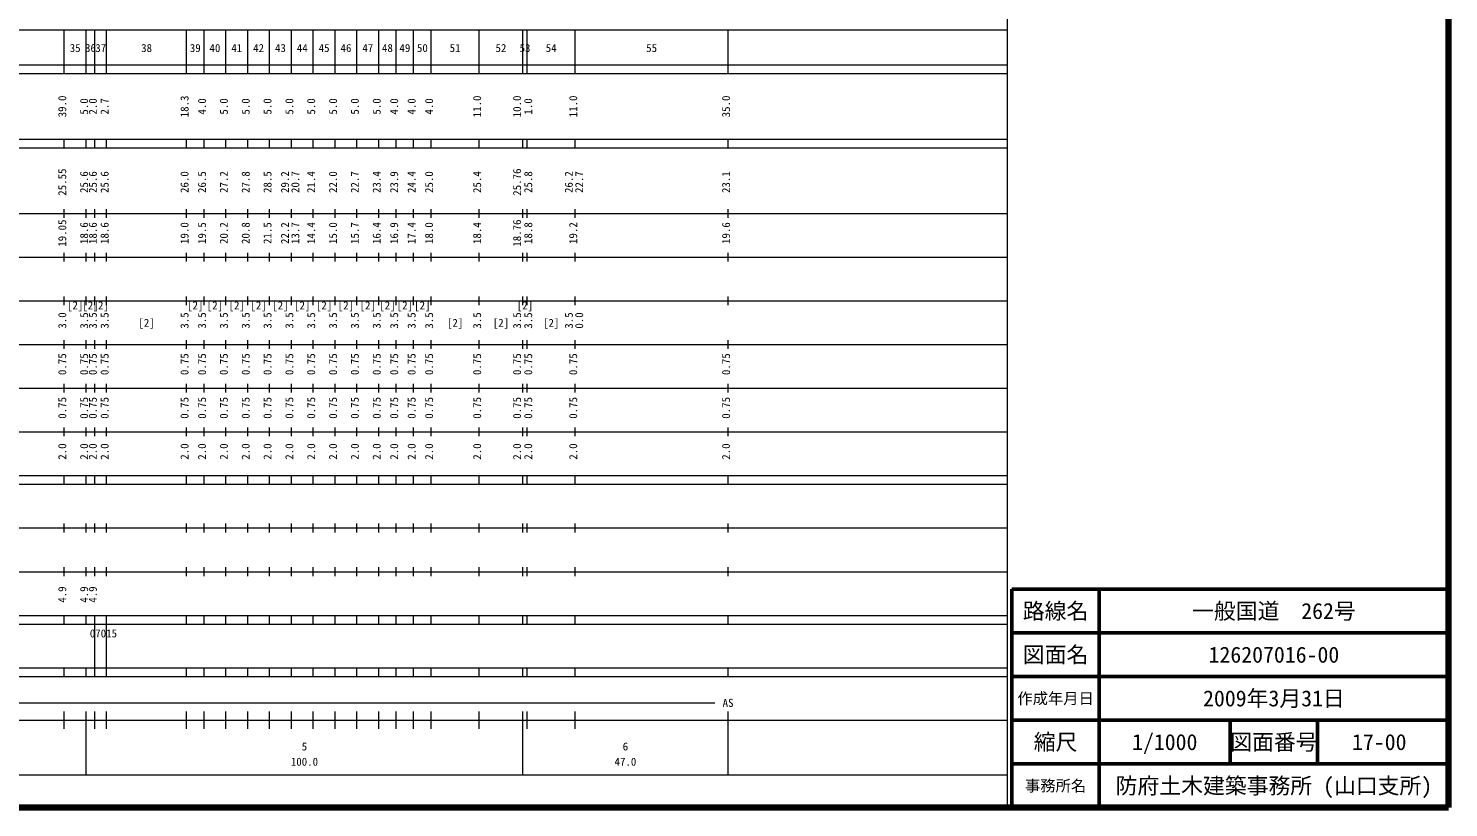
# Model space of a CAD drawing. Units: millimetres on the paper, enlarged 1000 times. Extents: x 40000 to 680000, y 20000 to 380000.
# Drawn here: x 354786 to 680000, y 20000 to 198357 of the extents above; entities that cross this region are included whole.
import ezdxf
from ezdxf.enums import TextEntityAlignment as Align

# ---------------------------------------------------------------- set-up
doc = ezdxf.new("R2010")
doc.units = ezdxf.units.MM
doc.header["$LTSCALE"] = 1000
for name, color, linetype, lineweight in [('M-TTL', 2, 'Continuous', 140), ('M-TTL-BAND', 7, 'Continuous', 13), ('M-TTL-FRAM', 2, 'Continuous', 50), ('M-TTL-LINE', 7, 'Continuous', 50)]:
    doc.layers.add(name, color=color, linetype=linetype, lineweight=lineweight)
doc.layers.add('M-TTL-TXT', color=7, linetype='Continuous')
doc.styles.add('ＭＳ ゴシック', font='')
doc.styles.get('ＭＳ ゴシック').set_extended_font_data('MS Gothic')

msp = doc.modelspace()

# ---------------------------------------------------------------- linework, layer by layer
at = {"layer": 'M-TTL'}
for p, q in [((680000, 20000), (680000, 380000)), ((40000, 20000), (680000, 20000))]:
    msp.add_line(p, q, dxfattribs=at)
at = {"layer": 'M-TTL-BAND'}
for p, q in [((579000, 20000), (579000, 370000)), ((68000, 198000), (579000, 198000)), ((363000, 188000), (363000, 198000)), ((368000, 188000), (368000, 198000)), ((370000, 188000), (370000, 198000)), ((372700, 188000), (372700, 198000)), ((391000, 188000), (391000, 198000)), ((395000, 188000), (395000, 198000)), ((400000, 188000), (400000, 198000)), ((405000, 188000), (405000, 198000)), ((410000, 188000), (410000, 198000)), ((415000, 188000), (415000, 198000)), ((420000, 188000), (420000, 198000)), ((425000, 188000), (425000, 198000)), ((430000, 188000), (430000, 198000)), ((435000, 188000), (435000, 198000)), ((439000, 188000), (439000, 198000)), ((443000, 188000), (443000, 198000)), ((447000, 188000), (447000, 198000)), ((458000, 188000), (458000, 198000)), ((468000, 188000), (468000, 198000)), ((469000, 188000), (469000, 198000)), ((480000, 188000), (480000, 198000)), ((515000, 188000), (515000, 198000)), ((40000, 190000), (579000, 190000)), ((40000, 188000), (579000, 188000)), ((40000, 173000), (579000, 173000)), ((363000, 171000), (363000, 173000)), ((368000, 171000), (368000, 173000)), ((370000, 171000), (370000, 173000)), ((372700, 171000), (372700, 173000)), ((391000, 171000), (391000, 173000)), ((395000, 171000), (395000, 173000)), ((400000, 171000), (400000, 173000)), ((405000, 171000), (405000, 173000)), ((410000, 171000), (410000, 173000)), ((415000, 171000), (415000, 173000)), ((420000, 171000), (420000, 173000)), ((425000, 171000), (425000, 173000)), ((430000, 171000), (430000, 173000)), ((435000, 171000), (435000, 173000)), ((439000, 171000), (439000, 173000)), ((443000, 171000), (443000, 173000)), ((447000, 171000), (447000, 173000)), ((458000, 171000), (458000, 173000)), ((468000, 171000), (468000, 173000)), ((469000, 171000), (469000, 173000)), ((480000, 171000), (480000, 173000)), ((515000, 171000), (515000, 173000)), ((40000, 171000), (579000, 171000)), ((363000, 155000), (363000, 157000)), ((368000, 155000), (368000, 157000)), ((370000, 155000), (370000, 157000)), ((372700, 155000), (372700, 157000)), ((391000, 155000), (391000, 157000)), ((395000, 155000), (395000, 157000)), ((400000, 155000), (400000, 157000)), ((405000, 155000), (405000, 157000)), ((410000, 155000), (410000, 157000)), ((415000, 155000), (415000, 157000)), ((420000, 155000), (420000, 157000)), ((425000, 155000), (425000, 157000)), ((430000, 155000), (430000, 157000)), ((435000, 155000), (435000, 157000)), ((439000, 155000), (439000, 157000)), ((443000, 155000), (443000, 157000)), ((447000, 155000), (447000, 157000)), ((458000, 155000), (458000, 157000)), ((468000, 155000), (468000, 157000)), ((469000, 155000), (469000, 157000)), ((480000, 155000), (480000, 157000)), ((515000, 155000), (515000, 157000)), ((40000, 156000), (579000, 156000)), ((363000, 145000), (363000, 147000)), ((368000, 145000), (368000, 147000)), ((370000, 145000), (370000, 147000)), ((372700, 145000), (372700, 147000)), ((391000, 145000), (391000, 147000)), ((395000, 145000), (395000, 147000)), ((400000, 145000), (400000, 147000)), ((405000, 145000), (405000, 147000)), ((410000, 145000), (410000, 147000)), ((415000, 145000), (415000, 147000)), ((420000, 145000), (420000, 147000)), ((425000, 145000), (425000, 147000)), ((430000, 145000), (430000, 147000)), ((435000, 145000), (435000, 147000)), ((439000, 145000), (439000, 147000)), ((443000, 145000), (443000, 147000)), ((447000, 145000), (447000, 147000)), ((458000, 145000), (458000, 147000)), ((468000, 145000), (468000, 147000)), ((469000, 145000), (469000, 147000)), ((480000, 145000), (480000, 147000)), ((515000, 145000), (515000, 147000)), ((46000, 146000), (579000, 146000)), ((363000, 135000), (363000, 137000)), ((368000, 135000), (368000, 137000)), ((370000, 135000), (370000, 137000)), ((372700, 135000), (372700, 137000)), ((391000, 135000), (391000, 137000)), ((395000, 135000), (395000, 137000)), ((400000, 135000), (400000, 137000)), ((405000, 135000), (405000, 137000)), ((410000, 135000), (410000, 137000)), ((415000, 135000), (415000, 137000)), ((420000, 135000), (420000, 137000)), ((425000, 135000), (425000, 137000)), ((430000, 135000), (430000, 137000)), ((435000, 135000), (435000, 137000)), ((439000, 135000), (439000, 137000)), ((443000, 135000), (443000, 137000)), ((447000, 135000), (447000, 137000)), ((458000, 135000), (458000, 137000)), ((468000, 135000), (468000, 137000)), ((469000, 135000), (469000, 137000)), ((480000, 135000), (480000, 137000)), ((515000, 135000), (515000, 137000)), ((52000, 136000), (579000, 136000)), ((363000, 125000), (363000, 127000)), ((368000, 125000), (368000, 127000)), ((370000, 125000), (370000, 127000)), ((372700, 125000), (372700, 127000)), ((391000, 125000), (391000, 127000)), ((395000, 125000), (395000, 127000)), ((400000, 125000), (400000, 127000)), ((405000, 125000), (405000, 127000)), ((410000, 125000), (410000, 127000)), ((415000, 125000), (415000, 127000)), ((420000, 125000), (420000, 127000)), ((425000, 125000), (425000, 127000)), ((430000, 125000), (430000, 127000)), ((435000, 125000), (435000, 127000)), ((439000, 125000), (439000, 127000)), ((443000, 125000), (443000, 127000)), ((447000, 125000), (447000, 127000)), ((458000, 125000), (458000, 127000)), ((468000, 125000), (468000, 127000)), ((469000, 125000), (469000, 127000)), ((480000, 125000), (480000, 127000)), ((515000, 125000), (515000, 127000)), ((46000, 126000), (579000, 126000)), ((52000, 116000), (579000, 116000)), ((363000, 115000), (363000, 117000)), ((368000, 115000), (368000, 117000)), ((370000, 115000), (370000, 117000)), ((372700, 115000), (372700, 117000)), ((391000, 115000), (391000, 117000)), ((395000, 115000), (395000, 117000)), ((400000, 115000), (400000, 117000)), ((405000, 115000), (405000, 117000)), ((410000, 115000), (410000, 117000)), ((415000, 115000), (415000, 117000)), ((420000, 115000), (420000, 117000)), ((425000, 115000), (425000, 117000)), ((430000, 115000), (430000, 117000)), ((435000, 115000), (435000, 117000)), ((439000, 115000), (439000, 117000)), ((443000, 115000), (443000, 117000)), ((447000, 115000), (447000, 117000)), ((458000, 115000), (458000, 117000)), ((468000, 115000), (468000, 117000)), ((469000, 115000), (469000, 117000)), ((480000, 115000), (480000, 117000)), ((515000, 115000), (515000, 117000)), ((46000, 106000), (579000, 106000)), ((363000, 105000), (363000, 107000)), ((368000, 105000), (368000, 107000)), ((370000, 105000), (370000, 107000)), ((372700, 105000), (372700, 107000)), ((391000, 105000), (391000, 107000)), ((395000, 105000), (395000, 107000)), ((400000, 105000), (400000, 107000)), ((405000, 105000), (405000, 107000)), ((410000, 105000), (410000, 107000)), ((415000, 105000), (415000, 107000)), ((420000, 105000), (420000, 107000)), ((425000, 105000), (425000, 107000)), ((430000, 105000), (430000, 107000)), ((435000, 105000), (435000, 107000)), ((439000, 105000), (439000, 107000)), ((443000, 105000), (443000, 107000)), ((447000, 105000), (447000, 107000)), ((458000, 105000), (458000, 107000)), ((468000, 105000), (468000, 107000)), ((469000, 105000), (469000, 107000)), ((480000, 105000), (480000, 107000)), ((515000, 105000), (515000, 107000)), ((40000, 96000), (579000, 96000)), ((363000, 94000), (363000, 96000)), ((368000, 94000), (368000, 96000)), ((370000, 94000), (370000, 96000)), ((372700, 94000), (372700, 96000)), ((391000, 94000), (391000, 96000)), ((395000, 94000), (395000, 96000)), ((400000, 94000), (400000, 96000)), ((405000, 94000), (405000, 96000)), ((410000, 94000), (410000, 96000)), ((415000, 94000), (415000, 96000)), ((420000, 94000), (420000, 96000)), ((425000, 94000), (425000, 96000)), ((430000, 94000), (430000, 96000)), ((435000, 94000), (435000, 96000)), ((439000, 94000), (439000, 96000)), ((443000, 94000), (443000, 96000)), ((447000, 94000), (447000, 96000)), ((458000, 94000), (458000, 96000)), ((468000, 94000), (468000, 96000)), ((469000, 94000), (469000, 96000)), ((480000, 94000), (480000, 96000)), ((515000, 94000), (515000, 96000)), ((40000, 94000), (579000, 94000)), ((363000, 83000), (363000, 85000)), ((368000, 83000), (368000, 85000)), ((370000, 83000), (370000, 85000)), ((372700, 83000), (372700, 85000)), ((391000, 83000), (391000, 85000)), ((395000, 83000), (395000, 85000)), ((400000, 83000), (400000, 85000)), ((405000, 83000), (405000, 85000)), ((410000, 83000), (410000, 85000)), ((415000, 83000), (415000, 85000)), ((420000, 83000), (420000, 85000)), ((425000, 83000), (425000, 85000)), ((430000, 83000), (430000, 85000)), ((435000, 83000), (435000, 85000)), ((439000, 83000), (439000, 85000)), ((443000, 83000), (443000, 85000)), ((447000, 83000), (447000, 85000)), ((458000, 83000), (458000, 85000)), ((468000, 83000), (468000, 85000)), ((469000, 83000), (469000, 85000)), ((480000, 83000), (480000, 85000)), ((515000, 83000), (515000, 85000)), ((49000, 84000), (579000, 84000)), ((363000, 73000), (363000, 75000)), ((368000, 73000), (368000, 75000)), ((370000, 73000), (370000, 75000)), ((372700, 73000), (372700, 75000)), ((391000, 73000), (391000, 75000)), ((395000, 73000), (395000, 75000)), ((400000, 73000), (400000, 75000)), ((405000, 73000), (405000, 75000)), ((410000, 73000), (410000, 75000)), ((415000, 73000), (415000, 75000)), ((420000, 73000), (420000, 75000)), ((425000, 73000), (425000, 75000)), ((430000, 73000), (430000, 75000)), ((435000, 73000), (435000, 75000)), ((439000, 73000), (439000, 75000)), ((443000, 73000), (443000, 75000)), ((447000, 73000), (447000, 75000)), ((458000, 73000), (458000, 75000)), ((468000, 73000), (468000, 75000)), ((469000, 73000), (469000, 75000)), ((480000, 73000), (480000, 75000)), ((515000, 73000), (515000, 75000)), ((40000, 74000), (579000, 74000)), ((40000, 64000), (579000, 64000)), ((40000, 62000), (579000, 62000)), ((363000, 62000), (363000, 64000)), ((368000, 62000), (368000, 64000)), ((370000, 62000), (370000, 64000)), ((370000, 52000), (370000, 62000)), ((372700, 62000), (372700, 64000)), ((372700, 52000), (372700, 62000)), ((391000, 62000), (391000, 64000)), ((395000, 62000), (395000, 64000)), ((400000, 62000), (400000, 64000)), ((405000, 62000), (405000, 64000)), ((410000, 62000), (410000, 64000)), ((415000, 62000), (415000, 64000)), ((420000, 62000), (420000, 64000)), ((425000, 62000), (425000, 64000)), ((430000, 62000), (430000, 64000)), ((435000, 62000), (435000, 64000)), ((439000, 62000), (439000, 64000)), ((443000, 62000), (443000, 64000)), ((447000, 62000), (447000, 64000)), ((458000, 62000), (458000, 64000)), ((468000, 62000), (468000, 64000)), ((469000, 62000), (469000, 64000)), ((480000, 62000), (480000, 64000)), ((515000, 62000), (515000, 64000)), ((40000, 52000), (579000, 52000)), ((40000, 50000), (579000, 50000)), ((363000, 50000), (363000, 52000)), ((368000, 50000), (368000, 52000)), ((370000, 50000), (370000, 52000)), ((372700, 50000), (372700, 52000)), ((391000, 50000), (391000, 52000)), ((395000, 50000), (395000, 52000)), ((400000, 50000), (400000, 52000)), ((405000, 50000), (405000, 52000)), ((410000, 50000), (410000, 52000)), ((415000, 50000), (415000, 52000)), ((420000, 50000), (420000, 52000)), ((425000, 50000), (425000, 52000)), ((430000, 50000), (430000, 52000)), ((435000, 50000), (435000, 52000)), ((439000, 50000), (439000, 52000)), ((443000, 50000), (443000, 52000)), ((447000, 50000), (447000, 52000)), ((458000, 50000), (458000, 52000)), ((468000, 50000), (468000, 52000)), ((469000, 50000), (469000, 52000)), ((480000, 50000), (480000, 52000)), ((515000, 50000), (515000, 52000)), ((71000, 44000), (512000, 44000)), ((40000, 40000), (579000, 40000)), ((363000, 38000), (363000, 42000)), ((368000, 27500), (368000, 42000)), ((370000, 38000), (370000, 42000)), ((372700, 38000), (372700, 42000)), ((391000, 38000), (391000, 42000)), ((395000, 38000), (395000, 42000)), ((400000, 38000), (400000, 42000)), ((405000, 38000), (405000, 42000)), ((410000, 38000), (410000, 42000)), ((415000, 38000), (415000, 42000)), ((420000, 38000), (420000, 42000)), ((425000, 38000), (425000, 42000)), ((430000, 38000), (430000, 42000)), ((435000, 38000), (435000, 42000)), ((439000, 38000), (439000, 42000)), ((443000, 38000), (443000, 42000)), ((447000, 38000), (447000, 42000)), ((458000, 38000), (458000, 42000)), ((468000, 27500), (468000, 42000)), ((469000, 38000), (469000, 42000)), ((480000, 38000), (480000, 42000)), ((515000, 27500), (515000, 42000)), ((68000, 27500), (579000, 27500))]:
    msp.add_line(p, q, dxfattribs=at)
at = {"layer": 'M-TTL-FRAM'}
for p, q in [((680000, 70000), (580000, 70000)), ((580000, 70000), (580000, 20000))]:
    msp.add_line(p, q, dxfattribs=at)
at = {"layer": 'M-TTL-LINE'}
for p, q in [((600000, 70000), (600000, 20000)), ((680000, 60000), (580000, 60000)), ((680000, 50000), (580000, 50000)), ((680000, 40000), (580000, 40000)), ((630000, 40000), (630000, 30000)), ((650000, 40000), (650000, 30000)), ((680000, 30000), (580000, 30000))]:
    msp.add_line(p, q, dxfattribs=at)

# ---------------------------------------------------------------- texts
at = {"layer": 'M-TTL-BAND', "style": 'ＭＳ ゴシック'}
for s, p in [('35', (365500, 192405)), ('36', (369000, 192405)), ('37', (371350, 192405)), ('38', (381850, 192405)), ('39', (393000, 192405)), ('40', (397500, 192405)), ('41', (402500, 192405)), ('42', (407500, 192405)), ('43', (412500, 192405)), ('44', (417500, 192405)), ('45', (422500, 192405)), ('46', (427500, 192405)), ('47', (432500, 192405)), ('48', (437000, 192405)), ('49', (441000, 192405)), ('50', (445000, 192405)), ('51', (452500, 192405)), ('52', (463000, 192405)), ('53', (468500, 192405)), ('54', (474500, 192405)), ('55', (497500, 192405)), ('[2]', (365500, 133500)), ('[2]', (369000, 133500)), ('[2]', (371350, 133500)), ('[2]', (393000, 133500)), ('[2]', (397500, 133500)), ('[2]', (402500, 133500)), ('[2]', (407500, 133500)), ('[2]', (412500, 133500)), ('[2]', (417500, 133500)), ('[2]', (422500, 133500)), ('[2]', (427500, 133500)), ('[2]', (432500, 133500)), ('[2]', (437000, 133500)), ('[2]', (441000, 133500)), ('[2]', (445000, 133500)), ('[2]', (468500, 133500)), ('[2]', (381850, 129500)), ('[2]', (452500, 129500)), ('[2]', (463000, 129500)), ('[2]', (474500, 129500)), ('AS', (515000, 42500)), ('5', (418000, 32523)), ('6', (491500, 32523)), ('100.0', (418000, 29033)), ('47.0', (491500, 29033))]:
    msp.add_text(s, height=1833, dxfattribs=at).set_placement(p, align=Align.BOTTOM_CENTER)
for s, p in [('39.0', (364000, 180500)), ('5.0', (369000, 180500)), ('2.0', (371000, 180500)), ('2.7', (373700, 180500)), ('18.3', (392000, 180500)), ('4.0', (396000, 180500)), ('5.0', (401000, 180500)), ('5.0', (406000, 180500)), ('5.0', (411000, 180500)), ('5.0', (416000, 180500)), ('5.0', (421000, 180500)), ('5.0', (426000, 180500)), ('5.0', (431000, 180500)), ('5.0', (436000, 180500)), ('4.0', (440000, 180500)), ('4.0', (444000, 180500)), ('4.0', (448000, 180500)), ('11.0', (459000, 180500)), ('10.0', (468143, 180500)), ('1.0', (470698, 180500)), ('11.0', (481000, 180500)), ('35.0', (516000, 180500)), ('25.55', (364000, 163174)), ('25.76', (468143, 163174)), ('25.6', (369000, 163174)), ('25.6', (371000, 163174)), ('25.6', (373700, 163174)), ('26.0', (392000, 163174)), ('26.5', (396000, 163174)), ('27.2', (401000, 163174)), ('27.8', (406000, 163174)), ('28.5', (411000, 163174)), ('29.2', (415000, 163174)), ('20.7', (417370, 163174)), ('21.4', (421000, 163174)), ('22.0', (426000, 163174)), ('22.7', (431000, 163174)), ('23.4', (436000, 163174)), ('23.9', (440000, 163174)), ('24.4', (444000, 163174)), ('25.0', (448000, 163174)), ('25.4', (459000, 163174)), ('25.8', (470698, 163174)), ('26.2', (480000, 163174)), ('22.7', (482370, 163174)), ('23.1', (516000, 163174)), ('19.05', (364000, 151500)), ('18.6', (369000, 151500)), ('18.6', (371000, 151500)), ('18.6', (373700, 151500)), ('19.0', (392000, 151500)), ('19.5', (396000, 151500)), ('20.2', (401000, 151500)), ('20.8', (406000, 151500)), ('21.5', (411000, 151500)), ('22.2', (415000, 151500)), ('13.7', (417370, 151500)), ('14.4', (421000, 151500)), ('15.0', (426000, 151500)), ('15.7', (431000, 151500)), ('16.4', (436000, 151500)), ('16.9', (440000, 151500)), ('17.4', (444000, 151500)), ('18.0', (448000, 151500)), ('18.4', (459000, 151500)), ('18.76', (468143, 151500)), ('18.8', (470698, 151500)), ('19.2', (481000, 151500)), ('19.6', (516000, 151500)), ('3.0', (364000, 131500)), ('3.5', (369000, 131500)), ('3.5', (371000, 131500)), ('3.5', (373700, 131500)), ('3.5', (392000, 131500)), ('3.5', (396000, 131500)), ('3.5', (401000, 131500)), ('3.5', (406000, 131500)), ('3.5', (411000, 131500)), ('3.5', (416000, 131500)), ('3.5', (421000, 131500)), ('3.5', (426000, 131500)), ('3.5', (431000, 131500)), ('3.5', (436000, 131500)), ('3.5', (440000, 131500)), ('3.5', (444000, 131500)), ('3.5', (448000, 131500)), ('3.5', (459000, 131500)), ('3.5', (468143, 131500)), ('3.5', (470698, 131500)), ('3.5', (480000, 131500)), ('0.0', (482370, 131500)), ('0.75', (364000, 121500)), ('0.75', (369000, 121500)), ('0.75', (371000, 121500)), ('0.75', (373700, 121500)), ('0.75', (392000, 121500)), ('0.75', (396000, 121500)), ('0.75', (401000, 121500)), ('0.75', (406000, 121500)), ('0.75', (411000, 121500)), ('0.75', (416000, 121500)), ('0.75', (421000, 121500)), ('0.75', (426000, 121500)), ('0.75', (431000, 121500)), ('0.75', (436000, 121500)), ('0.75', (440000, 121500)), ('0.75', (444000, 121500)), ('0.75', (448000, 121500)), ('0.75', (459000, 121500)), ('0.75', (468143, 121500)), ('0.75', (470698, 121500)), ('0.75', (481000, 121500)), ('0.75', (516000, 121500)), ('0.75', (364000, 111500)), ('0.75', (369000, 111500)), ('0.75', (371000, 111500)), ('0.75', (373700, 111500)), ('0.75', (392000, 111500)), ('0.75', (396000, 111500)), ('0.75', (401000, 111500)), ('0.75', (406000, 111500)), ('0.75', (411000, 111500)), ('0.75', (416000, 111500)), ('0.75', (421000, 111500)), ('0.75', (426000, 111500)), ('0.75', (431000, 111500)), ('0.75', (436000, 111500)), ('0.75', (440000, 111500)), ('0.75', (444000, 111500)), ('0.75', (448000, 111500)), ('0.75', (459000, 111500)), ('0.75', (468143, 111500)), ('0.75', (470698, 111500)), ('0.75', (481000, 111500)), ('0.75', (516000, 111500)), ('2.0', (364000, 101500)), ('2.0', (369000, 101500)), ('2.0', (371000, 101500)), ('2.0', (373700, 101500)), ('2.0', (392000, 101500)), ('2.0', (396000, 101500)), ('2.0', (401000, 101500)), ('2.0', (406000, 101500)), ('2.0', (411000, 101500)), ('2.0', (416000, 101500)), ('2.0', (421000, 101500)), ('2.0', (426000, 101500)), ('2.0', (431000, 101500)), ('2.0', (436000, 101500)), ('2.0', (440000, 101500)), ('2.0', (444000, 101500)), ('2.0', (448000, 101500)), ('2.0', (459000, 101500)), ('2.0', (468143, 101500)), ('2.0', (470698, 101500)), ('2.0', (481000, 101500)), ('2.0', (516000, 101500)), ('4.9', (364000, 68764)), ('4.9', (369000, 68764)), ('4.9', (371000, 68764))]:
    msp.add_text(s, height=1833, rotation=90, dxfattribs=at).set_placement(p, align=Align.BOTTOM_CENTER)
msp.add_text('07015', height=1833, dxfattribs=at).set_placement((368850, 58405), align=Align.BOTTOM_LEFT)
at = {"layer": 'M-TTL-TXT', "style": 'ＭＳ ゴシック'}
for s, height, p in [('路線名', 3666, (590000, 65000)), ('路線名', 3666, (590000, 65000)), ('一般国道\u3000262号', 3666, (640000, 65000)), ('図面名', 3666, (590000, 55000)), ('図面名', 3666, (590000, 55000)), ('126207016-00', 3666, (640000, 55000)), ('作成年月日', 2566, (590000, 45000)), ('作成年月日', 2566, (590000, 45000)), ('2009年3月31日', 3666, (640000, 45000)), ('縮尺', 3666, (590000, 35000)), ('縮尺', 3666, (590000, 35000)), ('1/1000', 3666, (615000, 35000)), ('図面番号', 3666, (640000, 35000)), ('図面番号', 3666, (640000, 35000)), ('17-00', 3666, (664125, 35000)), ('事務所名', 2566, (590000, 25000)), ('事務所名', 2566, (590000, 25000)), ('防府土木建築事務所 (山口支所)', 3666, (640000, 25000))]:
    msp.add_text(s, height=height, dxfattribs=at).set_placement(p, align=Align.MIDDLE_CENTER)

doc.saveas('drawing.dxf')
